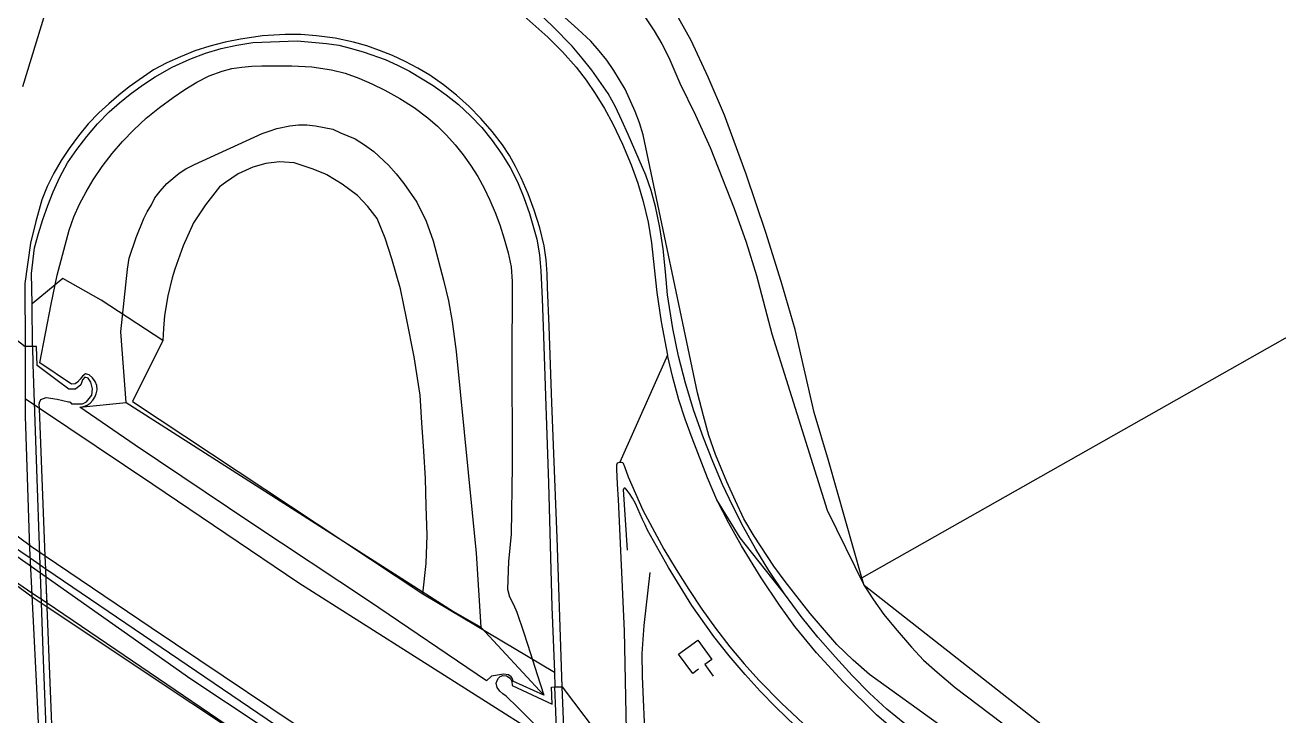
# Model space of a CAD drawing. Header units: millimetres. Extents: x 111502 to 977541, y 8702 to 1044108.
# Drawn here: x 975398.2 to 975544.2, y 476307.3 to 476387.9 of the extents above; entities that cross this region are included whole.
import ezdxf

# ---------------------------------------------------------------- set-up
doc = ezdxf.new("R2010")
doc.units = ezdxf.units.MM
doc.header["$LTSCALE"] = 0.25
doc.layers.add('X HVSS Site Background', color=8, linetype='Continuous')

# ---------------------------------------------------------------- blocks, each defined once
blk = doc.blocks.new('OS MAP')
at = {"layer": 'X HVSS Site Background'}
for points in [[(489277.48, 240864.85), (489273.58, 240878.5), (489271.93, 240884.1), (489269.68, 240893.76), (489268.08, 240899.36), (489266.28, 240905.06), (489263.98, 240911.86), (489261.48, 240918.76), (489259.58, 240923.16), (489257.58, 240927.46), (489255.58, 240931.06), (489253.28, 240934.56), (489246.88, 240943.96), (489233.88, 240964.36), (489235.32, 241000), (489236.73, 241015.6), (489237.53, 241031.5)], [(489268.46, 240862.96), (489266.65, 240865.69), (489265.12, 240868.18), (489263.68, 240870.74), (489262.42, 240873.19), (489261.25, 240875.69), (489260.1, 240878.4), (489259.03, 240881.15), (489257.9, 240884.3), (489256.91, 240887.51), (489256.11, 240890.68), (489255.45, 240893.88), (489254.84, 240897.82), (489254.59, 240900.49), (489254.34, 240903.17), (489253.95, 240905.66), (489253.43, 240908.12), (489252.94, 240909.96), (489252.32, 240911.76), (489250.25, 240916.51), (489249.52, 240918.11), (489248.76, 240919.71), (489247.93, 240921.26), (489246.01, 240923.99), (489244.9, 240925.4), (489243.74, 240926.77), (489241.47, 240929.09), (489238.94, 240931.47)], [(489311.94, 240829.35), (489278.34, 240853.55), (489276.44, 240855.25), (489274.54, 240857.05), (489271.43, 240860.66), (489268.53, 240864.4), (489267.23, 240866.2), (489264.93, 240869.7), (489263.73, 240871.7), (489262.73, 240873.8), (489261.73, 240876), (489260.43, 240879.2), (489259.63, 240881.4), (489259.03, 240883.7), (489258.33, 240886.4), (489251.98, 240916.46), (489251.58, 240917.86), (489251.08, 240919.16), (489249.88, 240921.76), (489248.58, 240923.96), (489247.78, 240925.16), (489246.88, 240926.26), (489245.88, 240927.36), (489244.38, 240928.76), (489233.38, 240938.66)], [(489251.28, 240931.56), (489253.28, 240928.56), (489254.18, 240927.06), (489254.98, 240925.46), (489256.28, 240922.46), (489258.08, 240918.76), (489259.78, 240914.96), (489262.58, 240907.86), (489263.98, 240903.96), (489265.18, 240900.06), (489266.98, 240893.26), (489273.43, 240872.7), (489277.74, 240863.95), (489278.84, 240862.25), (489280.04, 240860.55), (489281.34, 240858.95), (489283.24, 240856.75), (489284.64, 240855.25), (489286.24, 240853.85), (489288.34, 240852.05), (489312.64, 240833.65), (489311.94, 240829.35)], [(489069.49, 240940.5), (489092.5, 240925.08), (489114.61, 240910.28), (489143.44, 240890.98), (489166.22, 240876.35), (489199.3, 240853.06), (489223.87, 240836.73), (489269.62, 240806.38), (489302.27, 240784.61), (489326.42, 240769.22), (489369.36, 240741.84), (489396.31, 240725.09), (489428.2, 240706.47), (489455.32, 240690.48), (489500, 240664.75), (489529.59, 240648.27), (489564.93, 240628.79), (489595.97, 240612.71), (489616.37, 240602.3)], [(489228.74, 240939.65), (489229.74, 240938.34), (489232.22, 240935.76), (489234.45, 240933.65), (489236.71, 240931.56), (489240.9, 240927.82), (489242.61, 240926.14), (489244.19, 240924.34), (489245.34, 240922.83), (489246.41, 240921.26), (489247.48, 240919.51), (489248.48, 240917.72), (489249.6, 240915.37), (489250.6, 240912.97), (489251.37, 240910.84), (489252.01, 240908.68), (489252.57, 240906.29), (489252.97, 240903.88), (489253.26, 240900.97), (489253.57, 240898.07), (489254.08, 240894.68), (489254.83, 240890.79)], [(489179.75, 240922.07), (489184.95, 240939.15)], [(489242.56, 240852.14), (489242.47, 240854.5), (489241.97, 240869.5), (489241.37, 240885.21), (489241.2, 240889.69), (489241.03, 240894.17), (489240.86, 240898.65), (489240.8, 240900.27), (489240.69, 240901.89), (489240.46, 240903.5), (489239.96, 240905.62), (489239.3, 240907.69), (489238.59, 240909.58), (489237.79, 240911.43), (489237.13, 240912.75), (489236.41, 240914.03), (489235.62, 240915.27), (489234.41, 240916.86), (489233.09, 240918.35), (489231.71, 240919.75), (489230.26, 240921.08), (489228.74, 240922.3), (489227.13, 240923.4), (489225.73, 240924.24), (489224.28, 240925), (489222.79, 240925.68), (489221.3, 240926.29), (489219.79, 240926.82), (489218.24, 240927.25), (489216.11, 240927.7), (489213.95, 240928.01), (489212.13, 240928.14), (489210.31, 240928.16), (489207.64, 240928.01), (489205.11, 240927.6), (489203.31, 240927.24), (489201.52, 240926.8), (489199.78, 240926.23), (489198.09, 240925.54), (489196.5, 240924.83), (489194.95, 240924.02), (489192.13, 240922.05), (489190.91, 240921.08), (489189.74, 240920.07), (489188.59, 240919.02), (489187.34, 240917.74), (489186.21, 240916.34), (489185.15, 240914.88), (489184.21, 240913.46), (489183.35, 240911.98), (489182.59, 240910.45), (489181.97, 240908.87), (489181.25, 240906.36), (489180.65, 240903.82), (489179.99, 240899.12), (489180.01, 240891.77)], [(489277.48, 240864.85), (489387.52, 240927.17), (489392.56, 240928.94)], [(489180.81, 240896.75), (489180.76, 240900.29), (489181.11, 240903.27), (489181.56, 240904.94), (489182.08, 240906.59), (489182.66, 240908.22), (489183.29, 240909.83), (489184.05, 240911.54), (489184.96, 240913.19), (489186.02, 240914.73), (489187.21, 240916.26), (489188.45, 240917.75), (489189.81, 240919.13), (489190.99, 240920.19), (489192.23, 240921.2), (489193.67, 240922.24), (489195.16, 240923.22), (489197.14, 240924.33), (489199.2, 240925.29), (489201, 240925.96), (489202.84, 240926.5), (489204.67, 240926.91), (489206.53, 240927.2), (489211.68, 240927.4), (489215.12, 240927.1), (489216.53, 240926.9), (489218.03, 240926.52), (489219.51, 240926.09), (489221.94, 240925.23), (489223.37, 240924.58), (489224.76, 240923.86), (489227.54, 240922.19), (489229.04, 240921.13), (489230.47, 240919.97), (489231.88, 240918.68), (489233.2, 240917.29), (489234.41, 240915.79), (489235.52, 240914.21), (489236.5, 240912.63), (489237.34, 240910.98), (489238.09, 240909.15), (489238.75, 240907.29), (489239.61, 240904.31), (489239.91, 240902.47), (489240.06, 240900.62), (489240.24, 240897.36), (489240.36, 240894.1), (489240.66, 240884.86), (489240.96, 240875.87), (489241.36, 240861.47), (489241.65, 240853.83)], [(489181.73, 240889.9), (489182.37, 240893.31), (489183.05, 240896.71), (489183.75, 240900.11), (489185.12, 240905.36), (489185.68, 240906.89), (489186.35, 240908.38), (489187.12, 240909.82), (489187.95, 240911.22), (489188.99, 240912.77), (489190.13, 240914.26), (489191.36, 240915.68), (489192.65, 240917.03), (489194.11, 240918.38), (489195.65, 240919.64), (489197.25, 240920.82), (489198.6, 240921.73), (489199.99, 240922.58), (489201.44, 240923.32), (489202.96, 240923.89), (489204.09, 240924.18), (489205.25, 240924.35), (489206.42, 240924.44), (489207.59, 240924.48), (489208.77, 240924.5), (489211.09, 240924.49), (489213.4, 240924.37), (489215.69, 240924.04), (489217.3, 240923.63), (489218.87, 240923.07), (489220.4, 240922.4), (489221.9, 240921.67), (489223.64, 240920.7), (489225.31, 240919.62), (489226.9, 240918.43), (489228.03, 240917.46), (489229.1, 240916.41), (489230.1, 240915.3), (489231.03, 240914.14), (489231.9, 240912.92), (489232.73, 240911.61), (489233.48, 240910.25), (489234.15, 240908.85), (489234.75, 240907.41), (489235.28, 240905.95), (489235.81, 240904.34), (489236.27, 240902.71), (489236.61, 240901.06), (489236.75, 240899.38), (489236.75, 240897.41), (489236.73, 240895.44), (489236.7, 240893.47), (489236.69, 240891.5), (489236.74, 240877.91), (489236.63, 240869.93), (489236.31, 240866.72), (489236.18, 240863.52), (489236.44, 240862.6), (489236.89, 240861.73), (489237.29, 240860.84), (489238.09, 240858.42), (489238.88, 240856), (489239.66, 240853.57), (489240.42, 240851.14)], [(489191.78, 240885.25), (489191.15, 240893.48), (489191.93, 240900.8), (489192.13, 240902.1), (489192.93, 240904.5), (489193.83, 240906.7), (489194.23, 240907.5), (489194.73, 240908.3), (489195.13, 240909.1), (489195.73, 240909.9), (489196.53, 240910.8), (489197.93, 240912), (489198.73, 240912.5), (489199.73, 240913), (489207.63, 240916.6), (489208.43, 240916.9), (489209.33, 240917.2), (489210.83, 240917.5), (489211.83, 240917.6), (489212.83, 240917.6), (489213.83, 240917.5), (489215.83, 240917.1), (489216.73, 240916.7), (489218.43, 240916), (489219.53, 240915.3), (489220.63, 240914.5), (489222.33, 240912.9), (489223.23, 240911.9), (489224.13, 240910.8), (489225.63, 240908.6), (489226.73, 240906.4), (489227.53, 240904.1), (489228.73, 240899.5), (489229.33, 240897.1), (489229.73, 240894.7), (489230.23, 240891.2), (489232.53, 240867.7), (489233.09, 240859.08)], [(489226.33, 240862.98), (489226.73, 240866.5), (489226.83, 240869.8), (489226.73, 240873.2), (489226.63, 240876.4), (489226.43, 240879.6), (489226.23, 240882.9), (489226.03, 240886.1), (489225.33, 240890.6), (489224.43, 240895.1), (489223.73, 240898.5), (489222.73, 240902), (489221.93, 240904.4), (489221.03, 240906.7), (489219.93, 240908.1), (489218.73, 240909.4), (489216.93, 240910.7), (489215.13, 240911.8), (489214.93, 240911.9), (489213.43, 240912.5), (489211.33, 240913.2), (489209.63, 240913.3), (489208.03, 240913.1), (489206.53, 240912.7), (489204.83, 240911.9), (489203.33, 240910.9), (489202.63, 240910.4), (489201.03, 240908.3), (489199.63, 240906.2), (489198.43, 240903.5), (489197.43, 240900.8), (489197.13, 240899.8), (489196.63, 240897.7), (489196.23, 240895.4), (489196.13, 240893.9), (489196.03, 240892.5)], [(489196.03, 240892.5), (489188.86, 240897.18), (489184.41, 240899.7), (489180.81, 240896.75)], [(489172.63, 240897.53), (489180.01, 240891.77)], [(489180.88, 240891.77), (489180.81, 240896.75)], [(489180.88, 240891.77), (489180.01, 240891.77)], [(489180.01, 240891.77), (489180.02, 240885.69), (489180.01, 240885.69), (489180.02, 240883.67), (489180.53, 240868.23), (489181.28, 240852.78), (489181.88, 240840.53)], [(489180.88, 240891.77), (489180.91, 240889.73), (489182.11, 240855.23), (489182.54, 240844.36), (489182.58, 240843.39), (489182.72, 240839.81)], [(489181.68, 240884.57), (489181.66, 240885.09), (489181.69, 240885.09), (489181.7, 240885.25), (489181.85, 240885.6), (489182.15, 240885.73), (489182.46, 240885.85), (489183.72, 240885.65), (489185.04, 240885.35), (489185.14, 240885.35), (489185.24, 240885.3), (489185.39, 240885.1), (489185.89, 240885.1), (489186.7, 240885.1), (489187.16, 240885.35), (489187.76, 240886.11), (489187.86, 240886.86), (489187.66, 240887.62), (489187.36, 240888.08), (489186.96, 240888.23), (489186.7, 240887.92), (489186.5, 240887.32), (489185.89, 240886.81), (489185.09, 240886.81), (489183.72, 240887.82), (489181.4, 240889.59), (489181.35, 240891.77), (489180.88, 240891.77)], [(489196.03, 240892.5), (489192.51, 240885.37), (489226.33, 240862.98)], [(489186.38, 240884.7), (489186.81, 240884.79), (489187.23, 240884.95), (489187.59, 240885.2), (489187.89, 240885.52), (489188.13, 240885.87), (489188.3, 240886.27), (489188.39, 240886.74), (489188.35, 240887.23), (489188.16, 240887.72), (489187.84, 240888.13), (489187.47, 240888.47), (489187.03, 240888.59), (489186.68, 240888.34), (489186.41, 240887.98), (489186.12, 240887.63), (489185.82, 240887.43), (489185.42, 240887.38), (489181.73, 240889.9)], [(489254.83, 240890.79), (489249.27, 240878.32)], [(489268.46, 240862.96), (489263.31, 240869.49), (489260.59, 240873.92), (489259.48, 240876.49), (489257.71, 240881.09), (489256.89, 240883.33), (489256.15, 240885.59), (489255.43, 240888.17), (489254.83, 240890.79)], [(489181.68, 240884.57), (489180.02, 240885.69)], [(489182.41, 240865.85), (489182.35, 240867.36), (489181.68, 240884.57)], [(489241.55, 240845.31), (489240.3, 240846.2), (489211.9, 240864.2), (489194.9, 240875.7), (489181.68, 240884.57)], [(489186.38, 240884.7), (489191.78, 240885.25)], [(489240.42, 240851.14), (489236.82, 240852.78), (489236.84, 240852.8), (489236.72, 240853.14), (489236.61, 240853.3), (489236.32, 240853.53), (489235.73, 240853.62), (489234.31, 240853.36), (489233.75, 240852.81), (489220.11, 240862.06), (489206.43, 240871.16), (489192.84, 240880.3), (489186.38, 240884.7)], [(489191.78, 240885.25), (489229.91, 240860.89), (489233.09, 240859.08)], [(489250.26, 240841.96), (489250.07, 240847.05), (489249.82, 240858.67), (489249.12, 240873.97), (489249, 240875.74), (489248.92, 240877.51), (489248.92, 240878.01), (489249.02, 240878.22), (489249.27, 240878.32)], [(489249.27, 240878.32), (489249.48, 240878.32), (489249.63, 240878.27), (489249.83, 240877.81), (489250.23, 240876.6), (489251.95, 240872.71), (489254.42, 240868.16), (489255.83, 240865.79), (489257.3, 240863.46), (489258.82, 240861.18), (489260.42, 240858.96), (489262.1, 240856.79), (489263.75, 240854.81), (489265.48, 240852.9), (489268.11, 240850.22), (489271.89, 240846.69), (489276.34, 240842.9), (489283.21, 240837.54), (489293.86, 240829.55), (489302.85, 240822.63), (489313.61, 240814.44), (489322.7, 240807.57), (489331.89, 240800.6)], [(489269.73, 240847.55), (489267.46, 240849.77), (489265.63, 240851.64), (489263.87, 240853.56), (489262.02, 240855.76), (489260.24, 240858.01), (489257.66, 240861.6), (489254.93, 240866.04), (489252.51, 240870.39), (489252.21, 240871), (489251.93, 240871.62), (489251.66, 240872.25), (489251.38, 240872.88), (489251.09, 240873.5), (489250.77, 240874.1), (489250.41, 240874.66), (489249.99, 240875.19), (489249.88, 240875.28), (489249.79, 240875.29), (489249.68, 240875.14), (489250.14, 240868.06)], [(489182.41, 240865.85), (489180.58, 240867.11), (489170.78, 240873.78)], [(489182.57, 240861.89), (489180.78, 240863.06), (489170.9, 240869.88)], [(489242.22, 240825.2), (489182.41, 240865.85)], [(489182.57, 240861.89), (489182.51, 240863.45), (489182.41, 240865.85)], [(489252.78, 240865.44), (489252.07, 240859.28), (489251.82, 240856), (489251.87, 240853.33), (489251.98, 240850.67), (489252.1, 240848), (489252.22, 240845.34), (489252.36, 240842.04)], [(489498.63, 240700.12), (489497.9, 240700.5), (489441.24, 240741.57), (489413.65, 240761.27), (489403.84, 240768.03), (489372.08, 240790.4), (489343.44, 240810.9), (489333.47, 240818.46), (489304.11, 240843.25), (489277.74, 240863.95), (489277.48, 240864.85)], [(489226.33, 240862.98), (489241.65, 240853.83)], [(489336.65, 240805.5), (489332.51, 240808.88), (489323.87, 240815.66), (489314.43, 240822.98), (489299.73, 240834.46), (489288.97, 240842.74), (489285.71, 240845.26), (489282.46, 240847.8), (489280.37, 240849.54), (489278.37, 240851.39), (489276.34, 240853.45), (489274.38, 240855.58), (489272.34, 240857.92), (489270.39, 240860.33), (489268.46, 240862.96)], [(489242.33, 240821.6), (489241.25, 240822.3), (489216.4, 240838.9), (489182.57, 240861.89)], [(489183.28, 240843.86), (489182.59, 240861.41), (489182.57, 240861.89)], [(489240.42, 240851.14), (489233.09, 240859.08)], [(489258.43, 240854.17), (489257.76, 240853.68), (489256.12, 240855.94), (489258.36, 240857.57), (489260, 240855.31), (489259.18, 240854.72), (489260.14, 240853.39)], [(489241.55, 240845.31), (489241.55, 240845.4), (489240.45, 240846.58), (489240.08, 240846.99), (489238.75, 240848.35), (489237.41, 240849.71), (489236.04, 240851.03), (489235.65, 240851.32), (489235.28, 240851.64), (489234.98, 240852.04), (489234.88, 240852.55), (489234.97, 240852.86), (489235.13, 240853.15), (489235.33, 240853.35), (489235.63, 240853.45), (489236.09, 240853.4), (489236.49, 240853.15), (489236.69, 240852.75), (489236.75, 240852.29), (489241.39, 240850.12), (489241.33, 240852.09), (489241.71, 240852.11)], [(489241.65, 240853.83), (489241.71, 240852.11)], [(489241.71, 240852.11), (489242.56, 240852.14)], [(489243.69, 240797.55), (489241.81, 240849.25), (489241.71, 240852.11)], [(489244.56, 240797.58), (489244.37, 240802.46), (489243.77, 240818.68), (489243.17, 240836.97), (489242.56, 240852.14)], [(489242.56, 240852.14), (489250.26, 240841.96)]]:
    blk.add_lwpolyline(points, dxfattribs=at)
at = {"layer": 'X HVSS Site Background', "flags": 128}
for points in [[(489277.48, 240864.85), (489273.58, 240878.5), (489273.58, 240878.5), (489271.93, 240884.1), (489271.93, 240884.1), (489269.68, 240893.76), (489269.68, 240893.76), (489268.08, 240899.36), (489268.08, 240899.36), (489266.28, 240905.06), (489266.28, 240905.06), (489263.98, 240911.86), (489263.98, 240911.86), (489261.48, 240918.76), (489261.48, 240918.76), (489259.58, 240923.16), (489259.58, 240923.16), (489257.58, 240927.46), (489257.58, 240927.46), (489255.58, 240931.06)], [(489282.46, 240847.8), (489280.37, 240849.54), (489280.37, 240849.54), (489278.37, 240851.39), (489278.37, 240851.39), (489276.34, 240853.45), (489276.34, 240853.45), (489274.38, 240855.58), (489274.38, 240855.58), (489272.34, 240857.92), (489272.34, 240857.92), (489270.39, 240860.33), (489270.39, 240860.33), (489268.46, 240862.96), (489268.46, 240862.96), (489266.65, 240865.69), (489266.65, 240865.69), (489265.12, 240868.18), (489265.12, 240868.18), (489263.68, 240870.74), (489263.68, 240870.74), (489262.42, 240873.19), (489262.42, 240873.19), (489261.25, 240875.69), (489261.25, 240875.69), (489260.1, 240878.4), (489260.1, 240878.4), (489259.03, 240881.15), (489259.03, 240881.15), (489257.9, 240884.3), (489257.9, 240884.3), (489256.91, 240887.51), (489256.91, 240887.51), (489256.11, 240890.68), (489256.11, 240890.68), (489255.45, 240893.88), (489255.45, 240893.88), (489254.84, 240897.82), (489254.84, 240897.82), (489254.59, 240900.49), (489254.59, 240900.49), (489254.34, 240903.17), (489254.34, 240903.17), (489253.95, 240905.66), (489253.95, 240905.66), (489253.43, 240908.12), (489253.43, 240908.12), (489252.94, 240909.96), (489252.94, 240909.96), (489252.32, 240911.76), (489252.32, 240911.76), (489250.25, 240916.51), (489250.25, 240916.51), (489249.52, 240918.11), (489249.52, 240918.11), (489248.76, 240919.71), (489248.76, 240919.71), (489247.93, 240921.26), (489247.93, 240921.26), (489246.01, 240923.99), (489246.01, 240923.99), (489244.9, 240925.4), (489244.9, 240925.4), (489243.74, 240926.77), (489243.74, 240926.77), (489241.47, 240929.09), (489241.47, 240929.09), (489238.94, 240931.47)], [(489311.94, 240829.35), (489278.34, 240853.55), (489278.34, 240853.55), (489276.44, 240855.25), (489276.44, 240855.25), (489274.54, 240857.05), (489274.54, 240857.05), (489271.43, 240860.66), (489271.43, 240860.66), (489268.53, 240864.4), (489268.53, 240864.4), (489267.23, 240866.2), (489267.23, 240866.2), (489264.93, 240869.7), (489264.93, 240869.7), (489263.73, 240871.7), (489263.73, 240871.7), (489262.73, 240873.8), (489262.73, 240873.8), (489261.73, 240876), (489261.73, 240876), (489260.43, 240879.2), (489260.43, 240879.2), (489259.63, 240881.4), (489259.63, 240881.4), (489259.03, 240883.7), (489259.03, 240883.7), (489258.33, 240886.4), (489258.33, 240886.4), (489251.98, 240916.46), (489251.98, 240916.46), (489251.58, 240917.86), (489251.58, 240917.86), (489251.08, 240919.16), (489251.08, 240919.16), (489249.88, 240921.76), (489249.88, 240921.76), (489248.58, 240923.96), (489248.58, 240923.96), (489247.78, 240925.16), (489247.78, 240925.16), (489246.88, 240926.26), (489246.88, 240926.26), (489245.88, 240927.36), (489245.88, 240927.36), (489244.38, 240928.76), (489244.38, 240928.76), (489233.38, 240938.66)], [(489251.28, 240931.56), (489253.28, 240928.56), (489253.28, 240928.56), (489254.18, 240927.06), (489254.18, 240927.06), (489254.98, 240925.46), (489254.98, 240925.46), (489256.28, 240922.46), (489256.28, 240922.46), (489258.08, 240918.76), (489258.08, 240918.76), (489259.78, 240914.96), (489259.78, 240914.96), (489262.58, 240907.86), (489262.58, 240907.86), (489263.98, 240903.96), (489263.98, 240903.96), (489265.18, 240900.06), (489265.18, 240900.06), (489266.98, 240893.26), (489266.98, 240893.26), (489273.43, 240872.7), (489273.43, 240872.7), (489277.74, 240863.95), (489277.74, 240863.95), (489278.84, 240862.25), (489278.84, 240862.25), (489280.04, 240860.55), (489280.04, 240860.55), (489281.34, 240858.95), (489281.34, 240858.95), (489283.24, 240856.75), (489283.24, 240856.75), (489284.64, 240855.25), (489284.64, 240855.25), (489286.24, 240853.85), (489286.24, 240853.85), (489288.34, 240852.05), (489288.34, 240852.05), (489312.64, 240833.65)], [(489236.71, 240931.56), (489240.9, 240927.82), (489240.9, 240927.82), (489242.61, 240926.14), (489242.61, 240926.14), (489244.19, 240924.34), (489244.19, 240924.34), (489245.34, 240922.83), (489245.34, 240922.83), (489246.41, 240921.26), (489246.41, 240921.26), (489247.48, 240919.51), (489247.48, 240919.51), (489248.48, 240917.72), (489248.48, 240917.72), (489249.6, 240915.37), (489249.6, 240915.37), (489250.6, 240912.97), (489250.6, 240912.97), (489251.37, 240910.84), (489251.37, 240910.84), (489252.01, 240908.68), (489252.01, 240908.68), (489252.57, 240906.29), (489252.57, 240906.29), (489252.97, 240903.88), (489252.97, 240903.88), (489253.26, 240900.97), (489253.26, 240900.97), (489253.57, 240898.07), (489253.57, 240898.07), (489254.08, 240894.68), (489254.08, 240894.68), (489254.83, 240890.79)], [(489179.75, 240922.07), (489184.95, 240939.15)], [(489242.56, 240852.14), (489242.47, 240854.5), (489242.47, 240854.5), (489241.97, 240869.5), (489241.97, 240869.5), (489241.37, 240885.21), (489241.37, 240885.21), (489241.2, 240889.69), (489241.2, 240889.69), (489241.03, 240894.17), (489241.03, 240894.17), (489240.86, 240898.65), (489240.86, 240898.65), (489240.8, 240900.27), (489240.8, 240900.27), (489240.69, 240901.89), (489240.69, 240901.89), (489240.46, 240903.5), (489240.46, 240903.5), (489239.96, 240905.62), (489239.96, 240905.62), (489239.3, 240907.69), (489239.3, 240907.69), (489238.59, 240909.58), (489238.59, 240909.58), (489237.79, 240911.43), (489237.79, 240911.43), (489237.13, 240912.75), (489237.13, 240912.75), (489236.41, 240914.03), (489236.41, 240914.03), (489235.62, 240915.27), (489235.62, 240915.27), (489234.41, 240916.86), (489234.41, 240916.86), (489233.09, 240918.35), (489233.09, 240918.35), (489231.71, 240919.75), (489231.71, 240919.75), (489230.26, 240921.08), (489230.26, 240921.08), (489228.74, 240922.3), (489228.74, 240922.3), (489227.13, 240923.4), (489227.13, 240923.4), (489225.73, 240924.24), (489225.73, 240924.24), (489224.28, 240925), (489224.28, 240925), (489222.79, 240925.68), (489222.79, 240925.68), (489221.3, 240926.29), (489221.3, 240926.29), (489219.79, 240926.82), (489219.79, 240926.82), (489218.24, 240927.25), (489218.24, 240927.25), (489216.11, 240927.7), (489216.11, 240927.7), (489213.95, 240928.01), (489213.95, 240928.01), (489212.13, 240928.14), (489212.13, 240928.14), (489210.31, 240928.16), (489210.31, 240928.16), (489207.64, 240928.01), (489207.64, 240928.01), (489205.11, 240927.6), (489205.11, 240927.6), (489203.31, 240927.24), (489203.31, 240927.24), (489201.52, 240926.8), (489201.52, 240926.8), (489199.78, 240926.23), (489199.78, 240926.23), (489198.09, 240925.54), (489198.09, 240925.54), (489196.5, 240924.83), (489196.5, 240924.83), (489194.95, 240924.02), (489194.95, 240924.02), (489192.13, 240922.05), (489192.13, 240922.05), (489190.91, 240921.08), (489190.91, 240921.08), (489189.74, 240920.07), (489189.74, 240920.07), (489188.59, 240919.02), (489188.59, 240919.02), (489187.34, 240917.74), (489187.34, 240917.74), (489186.21, 240916.34), (489186.21, 240916.34), (489185.15, 240914.88), (489185.15, 240914.88), (489184.21, 240913.46), (489184.21, 240913.46), (489183.35, 240911.98), (489183.35, 240911.98), (489182.59, 240910.45), (489182.59, 240910.45), (489181.97, 240908.87), (489181.97, 240908.87), (489181.25, 240906.36), (489181.25, 240906.36), (489180.65, 240903.82), (489180.65, 240903.82), (489179.99, 240899.12)], [(489179.99, 240899.12), (489180.01, 240891.77)], [(489277.48, 240864.85), (489387.52, 240927.17), (489387.52, 240927.17), (489392.56, 240928.94)], [(489180.81, 240896.75), (489180.76, 240900.29), (489180.76, 240900.29), (489181.11, 240903.27), (489181.11, 240903.27), (489181.56, 240904.94), (489181.56, 240904.94), (489182.08, 240906.59), (489182.08, 240906.59), (489182.66, 240908.22), (489182.66, 240908.22), (489183.29, 240909.83), (489183.29, 240909.83), (489184.05, 240911.54), (489184.05, 240911.54), (489184.96, 240913.19), (489184.96, 240913.19), (489186.02, 240914.73), (489186.02, 240914.73), (489187.21, 240916.26), (489187.21, 240916.26), (489188.45, 240917.75), (489188.45, 240917.75), (489189.81, 240919.13), (489189.81, 240919.13), (489190.99, 240920.19), (489190.99, 240920.19), (489192.23, 240921.2), (489192.23, 240921.2), (489193.67, 240922.24), (489193.67, 240922.24), (489195.16, 240923.22), (489195.16, 240923.22), (489197.14, 240924.33), (489197.14, 240924.33), (489199.2, 240925.29), (489199.2, 240925.29), (489201, 240925.96), (489201, 240925.96), (489202.84, 240926.5), (489202.84, 240926.5), (489204.67, 240926.91), (489204.67, 240926.91), (489206.53, 240927.2), (489206.53, 240927.2), (489211.68, 240927.4), (489211.68, 240927.4), (489215.12, 240927.1), (489215.12, 240927.1), (489216.53, 240926.9), (489216.53, 240926.9), (489218.03, 240926.52), (489218.03, 240926.52), (489219.51, 240926.09), (489219.51, 240926.09), (489221.94, 240925.23), (489221.94, 240925.23), (489223.37, 240924.58), (489223.37, 240924.58), (489224.76, 240923.86), (489224.76, 240923.86), (489227.54, 240922.19), (489227.54, 240922.19), (489229.04, 240921.13), (489229.04, 240921.13), (489230.47, 240919.97), (489230.47, 240919.97), (489231.88, 240918.68), (489231.88, 240918.68), (489233.2, 240917.29), (489233.2, 240917.29), (489234.41, 240915.79), (489234.41, 240915.79), (489235.52, 240914.21), (489235.52, 240914.21), (489236.5, 240912.63), (489236.5, 240912.63), (489237.34, 240910.98), (489237.34, 240910.98), (489238.09, 240909.15), (489238.09, 240909.15), (489238.75, 240907.29), (489238.75, 240907.29), (489239.61, 240904.31), (489239.61, 240904.31), (489239.91, 240902.47), (489239.91, 240902.47), (489240.06, 240900.62), (489240.06, 240900.62), (489240.24, 240897.36), (489240.24, 240897.36), (489240.36, 240894.1), (489240.36, 240894.1), (489240.66, 240884.86), (489240.66, 240884.86), (489240.96, 240875.87), (489240.96, 240875.87), (489241.36, 240861.47), (489241.36, 240861.47), (489241.65, 240853.83)], [(489181.73, 240889.9), (489182.37, 240893.31), (489182.37, 240893.31), (489183.05, 240896.71), (489183.05, 240896.71), (489183.75, 240900.11), (489183.75, 240900.11), (489185.12, 240905.36), (489185.12, 240905.36), (489185.68, 240906.89), (489185.68, 240906.89), (489186.35, 240908.38), (489186.35, 240908.38), (489187.12, 240909.82), (489187.12, 240909.82), (489187.95, 240911.22), (489187.95, 240911.22), (489188.99, 240912.77), (489188.99, 240912.77), (489190.13, 240914.26), (489190.13, 240914.26), (489191.36, 240915.68), (489191.36, 240915.68), (489192.65, 240917.03), (489192.65, 240917.03), (489194.11, 240918.38), (489194.11, 240918.38), (489195.65, 240919.64), (489195.65, 240919.64), (489197.25, 240920.82), (489197.25, 240920.82), (489198.6, 240921.73), (489198.6, 240921.73), (489199.99, 240922.58), (489199.99, 240922.58), (489201.44, 240923.32), (489201.44, 240923.32), (489202.96, 240923.89), (489202.96, 240923.89), (489204.09, 240924.18), (489204.09, 240924.18), (489205.25, 240924.35), (489205.25, 240924.35), (489206.42, 240924.44), (489206.42, 240924.44), (489207.59, 240924.48), (489207.59, 240924.48), (489208.77, 240924.5), (489208.77, 240924.5), (489211.09, 240924.49), (489211.09, 240924.49), (489213.4, 240924.37), (489213.4, 240924.37), (489215.69, 240924.04), (489215.69, 240924.04), (489217.3, 240923.63), (489217.3, 240923.63), (489218.87, 240923.07), (489218.87, 240923.07), (489220.4, 240922.4), (489220.4, 240922.4), (489221.9, 240921.67), (489221.9, 240921.67), (489223.64, 240920.7), (489223.64, 240920.7), (489225.31, 240919.62), (489225.31, 240919.62), (489226.9, 240918.43), (489226.9, 240918.43), (489228.03, 240917.46), (489228.03, 240917.46), (489229.1, 240916.41), (489229.1, 240916.41), (489230.1, 240915.3), (489230.1, 240915.3), (489231.03, 240914.14), (489231.03, 240914.14), (489231.9, 240912.92), (489231.9, 240912.92), (489232.73, 240911.61), (489232.73, 240911.61), (489233.48, 240910.25), (489233.48, 240910.25), (489234.15, 240908.85), (489234.15, 240908.85), (489234.75, 240907.41), (489234.75, 240907.41), (489235.28, 240905.95), (489235.28, 240905.95), (489235.81, 240904.34), (489235.81, 240904.34), (489236.27, 240902.71), (489236.27, 240902.71), (489236.61, 240901.06), (489236.61, 240901.06), (489236.75, 240899.38), (489236.75, 240899.38), (489236.75, 240897.41), (489236.75, 240897.41), (489236.73, 240895.44), (489236.73, 240895.44), (489236.7, 240893.47), (489236.7, 240893.47), (489236.69, 240891.5), (489236.69, 240891.5), (489236.74, 240877.91), (489236.74, 240877.91), (489236.63, 240869.93), (489236.63, 240869.93), (489236.31, 240866.72), (489236.31, 240866.72), (489236.18, 240863.52), (489236.18, 240863.52), (489236.44, 240862.6), (489236.44, 240862.6), (489236.89, 240861.73), (489236.89, 240861.73), (489237.29, 240860.84), (489237.29, 240860.84), (489238.09, 240858.42), (489238.09, 240858.42), (489238.88, 240856), (489238.88, 240856), (489239.66, 240853.57), (489239.66, 240853.57), (489240.42, 240851.14)], [(489191.78, 240885.25), (489191.15, 240893.48), (489191.15, 240893.48), (489191.93, 240900.8), (489191.93, 240900.8), (489192.13, 240902.1), (489192.13, 240902.1), (489192.93, 240904.5), (489192.93, 240904.5), (489193.83, 240906.7), (489193.83, 240906.7), (489194.23, 240907.5), (489194.23, 240907.5), (489194.73, 240908.3), (489194.73, 240908.3), (489195.13, 240909.1), (489195.13, 240909.1), (489195.73, 240909.9), (489195.73, 240909.9), (489196.53, 240910.8), (489196.53, 240910.8), (489197.93, 240912), (489197.93, 240912), (489198.73, 240912.5), (489198.73, 240912.5), (489199.73, 240913), (489199.73, 240913), (489207.63, 240916.6), (489207.63, 240916.6), (489208.43, 240916.9), (489208.43, 240916.9), (489209.33, 240917.2), (489209.33, 240917.2), (489210.83, 240917.5), (489210.83, 240917.5), (489211.83, 240917.6), (489211.83, 240917.6), (489212.83, 240917.6), (489212.83, 240917.6), (489213.83, 240917.5), (489213.83, 240917.5), (489215.83, 240917.1), (489215.83, 240917.1), (489216.73, 240916.7), (489216.73, 240916.7), (489218.43, 240916), (489218.43, 240916), (489219.53, 240915.3), (489219.53, 240915.3), (489220.63, 240914.5), (489220.63, 240914.5), (489222.33, 240912.9), (489222.33, 240912.9), (489223.23, 240911.9), (489223.23, 240911.9), (489224.13, 240910.8), (489224.13, 240910.8), (489225.63, 240908.6), (489225.63, 240908.6), (489226.73, 240906.4), (489226.73, 240906.4), (489227.53, 240904.1), (489227.53, 240904.1), (489228.73, 240899.5), (489228.73, 240899.5), (489229.33, 240897.1), (489229.33, 240897.1), (489229.73, 240894.7), (489229.73, 240894.7), (489230.23, 240891.2), (489230.23, 240891.2), (489232.53, 240867.7), (489232.53, 240867.7), (489233.09, 240859.08)], [(489226.33, 240862.98), (489226.73, 240866.5), (489226.73, 240866.5), (489226.83, 240869.8), (489226.83, 240869.8), (489226.73, 240873.2), (489226.73, 240873.2), (489226.63, 240876.4), (489226.63, 240876.4), (489226.43, 240879.6), (489226.43, 240879.6), (489226.23, 240882.9), (489226.23, 240882.9), (489226.03, 240886.1), (489226.03, 240886.1), (489225.33, 240890.6), (489225.33, 240890.6), (489224.43, 240895.1), (489224.43, 240895.1), (489223.73, 240898.5), (489223.73, 240898.5), (489222.73, 240902), (489222.73, 240902), (489221.93, 240904.4), (489221.93, 240904.4), (489221.03, 240906.7), (489221.03, 240906.7), (489219.93, 240908.1), (489219.93, 240908.1), (489218.73, 240909.4), (489218.73, 240909.4), (489216.93, 240910.7), (489216.93, 240910.7), (489215.13, 240911.8), (489215.13, 240911.8), (489214.93, 240911.9), (489214.93, 240911.9), (489213.43, 240912.5), (489213.43, 240912.5), (489211.33, 240913.2), (489211.33, 240913.2), (489209.63, 240913.3), (489209.63, 240913.3), (489208.03, 240913.1), (489208.03, 240913.1), (489206.53, 240912.7), (489206.53, 240912.7), (489204.83, 240911.9), (489204.83, 240911.9), (489203.33, 240910.9), (489203.33, 240910.9), (489202.63, 240910.4), (489202.63, 240910.4), (489201.03, 240908.3), (489201.03, 240908.3), (489199.63, 240906.2), (489199.63, 240906.2), (489198.43, 240903.5), (489198.43, 240903.5), (489197.43, 240900.8), (489197.43, 240900.8), (489197.13, 240899.8), (489197.13, 240899.8), (489196.63, 240897.7), (489196.63, 240897.7), (489196.23, 240895.4), (489196.23, 240895.4), (489196.13, 240893.9), (489196.13, 240893.9), (489196.03, 240892.5)], [(489196.03, 240892.5), (489188.86, 240897.18), (489188.86, 240897.18), (489184.41, 240899.7), (489184.41, 240899.7), (489180.81, 240896.75)], [(489172.63, 240897.53), (489180.01, 240891.77)], [(489180.88, 240891.77), (489180.81, 240896.75)], [(489180.88, 240891.77), (489180.01, 240891.77)], [(489180.01, 240891.77), (489180.02, 240885.69), (489180.02, 240885.69), (489180.01, 240885.69), (489180.01, 240885.69), (489180.02, 240883.67), (489180.02, 240883.67), (489180.53, 240868.23), (489180.53, 240868.23), (489181.28, 240852.78), (489181.28, 240852.78), (489181.88, 240840.53)], [(489181.68, 240884.57), (489181.66, 240885.09), (489181.66, 240885.09), (489181.69, 240885.09), (489181.69, 240885.09), (489181.7, 240885.25), (489181.7, 240885.25), (489181.85, 240885.6), (489181.85, 240885.6), (489182.15, 240885.73), (489182.15, 240885.73), (489182.46, 240885.85), (489182.46, 240885.85), (489183.72, 240885.65), (489183.72, 240885.65), (489185.04, 240885.35), (489185.04, 240885.35), (489185.14, 240885.35), (489185.14, 240885.35), (489185.24, 240885.3), (489185.24, 240885.3), (489185.39, 240885.1), (489185.39, 240885.1), (489185.89, 240885.1), (489185.89, 240885.1), (489186.7, 240885.1), (489186.7, 240885.1), (489187.16, 240885.35), (489187.16, 240885.35), (489187.76, 240886.11), (489187.76, 240886.11), (489187.86, 240886.86), (489187.86, 240886.86), (489187.66, 240887.62), (489187.66, 240887.62), (489187.36, 240888.08), (489187.36, 240888.08), (489186.96, 240888.23), (489186.96, 240888.23), (489186.7, 240887.92), (489186.7, 240887.92), (489186.5, 240887.32), (489186.5, 240887.32), (489185.89, 240886.81), (489185.89, 240886.81), (489185.09, 240886.81), (489185.09, 240886.81), (489183.72, 240887.82), (489183.72, 240887.82), (489181.4, 240889.59), (489181.4, 240889.59), (489181.35, 240891.77), (489181.35, 240891.77), (489180.88, 240891.77)], [(489180.88, 240891.77), (489180.91, 240889.73), (489180.91, 240889.73), (489182.11, 240855.23), (489182.11, 240855.23), (489182.54, 240844.36), (489182.54, 240844.36), (489182.58, 240843.39), (489182.58, 240843.39), (489182.72, 240839.81)], [(489196.03, 240892.5), (489192.51, 240885.37), (489192.51, 240885.37), (489226.33, 240862.98)], [(489186.38, 240884.7), (489186.81, 240884.79), (489186.81, 240884.79), (489187.23, 240884.95), (489187.23, 240884.95), (489187.59, 240885.2), (489187.59, 240885.2), (489187.89, 240885.52), (489187.89, 240885.52), (489188.13, 240885.87), (489188.13, 240885.87), (489188.3, 240886.27), (489188.3, 240886.27), (489188.39, 240886.74), (489188.39, 240886.74), (489188.35, 240887.23), (489188.35, 240887.23), (489188.16, 240887.72), (489188.16, 240887.72), (489187.84, 240888.13), (489187.84, 240888.13), (489187.47, 240888.47), (489187.47, 240888.47), (489187.03, 240888.59), (489187.03, 240888.59), (489186.68, 240888.34), (489186.68, 240888.34), (489186.41, 240887.98), (489186.41, 240887.98), (489186.12, 240887.63), (489186.12, 240887.63), (489185.82, 240887.43), (489185.82, 240887.43), (489185.42, 240887.38), (489185.42, 240887.38), (489181.73, 240889.9)], [(489254.83, 240890.79), (489249.27, 240878.32)], [(489281.11, 240847.18), (489279.17, 240848.86), (489279.17, 240848.86), (489275.28, 240852.7), (489275.28, 240852.7), (489272.2, 240856.08), (489272.2, 240856.08), (489269.67, 240859.16), (489269.67, 240859.16), (489267.86, 240861.64), (489267.86, 240861.64), (489265.74, 240864.82), (489265.74, 240864.82), (489263.46, 240868.56), (489263.46, 240868.56), (489261.97, 240871.21), (489261.97, 240871.21), (489260.59, 240873.92), (489260.59, 240873.92), (489259.48, 240876.49), (489259.48, 240876.49), (489257.71, 240881.09), (489257.71, 240881.09), (489256.89, 240883.33), (489256.89, 240883.33), (489256.15, 240885.59), (489256.15, 240885.59), (489255.43, 240888.17), (489255.43, 240888.17), (489254.83, 240890.79)], [(489181.68, 240884.57), (489180.02, 240885.69)], [(489182.35, 240867.36), (489181.68, 240884.57)], [(489241.55, 240845.31), (489240.3, 240846.2), (489240.3, 240846.2), (489211.9, 240864.2), (489211.9, 240864.2), (489194.9, 240875.7), (489194.9, 240875.7), (489181.68, 240884.57)], [(489186.38, 240884.7), (489191.78, 240885.25)], [(489240.42, 240851.14), (489236.82, 240852.78), (489236.82, 240852.78), (489236.84, 240852.8), (489236.84, 240852.8), (489236.72, 240853.14), (489236.72, 240853.14), (489236.61, 240853.3), (489236.61, 240853.3), (489236.32, 240853.53), (489236.32, 240853.53), (489235.73, 240853.62), (489235.73, 240853.62), (489234.31, 240853.36), (489234.31, 240853.36), (489233.75, 240852.81), (489233.75, 240852.81), (489220.11, 240862.06), (489220.11, 240862.06), (489206.43, 240871.16), (489206.43, 240871.16), (489192.84, 240880.3), (489192.84, 240880.3), (489186.38, 240884.7)], [(489191.78, 240885.25), (489229.91, 240860.89), (489229.91, 240860.89), (489233.09, 240859.08)], [(489250.26, 240841.96), (489250.07, 240847.05), (489250.07, 240847.05), (489249.82, 240858.67), (489249.82, 240858.67), (489249.12, 240873.97), (489249.12, 240873.97), (489249, 240875.74), (489249, 240875.74), (489248.92, 240877.51), (489248.92, 240877.51), (489248.92, 240878.01), (489248.92, 240878.01), (489249.02, 240878.22), (489249.02, 240878.22), (489249.27, 240878.32)], [(489249.27, 240878.32), (489249.48, 240878.32), (489249.48, 240878.32), (489249.63, 240878.27), (489249.63, 240878.27), (489249.83, 240877.81), (489249.83, 240877.81), (489250.23, 240876.6), (489250.23, 240876.6), (489251.95, 240872.71), (489251.95, 240872.71), (489254.42, 240868.16), (489254.42, 240868.16), (489255.83, 240865.79), (489255.83, 240865.79), (489257.3, 240863.46), (489257.3, 240863.46), (489258.82, 240861.18), (489258.82, 240861.18), (489260.42, 240858.96), (489260.42, 240858.96), (489262.1, 240856.79), (489262.1, 240856.79), (489263.75, 240854.81), (489263.75, 240854.81), (489265.48, 240852.9), (489265.48, 240852.9), (489268.11, 240850.22), (489268.11, 240850.22), (489271.89, 240846.69)], [(489182.35, 240867.36), (489180.75, 240868.45), (489180.75, 240868.45), (489170.72, 240875.88)], [(489269.73, 240847.55), (489267.46, 240849.77), (489267.46, 240849.77), (489265.63, 240851.64), (489265.63, 240851.64), (489263.87, 240853.56), (489263.87, 240853.56), (489262.02, 240855.76), (489262.02, 240855.76), (489260.24, 240858.01), (489260.24, 240858.01), (489257.66, 240861.6), (489257.66, 240861.6), (489254.93, 240866.04), (489254.93, 240866.04), (489252.51, 240870.39), (489252.51, 240870.39), (489252.21, 240871), (489252.21, 240871), (489251.93, 240871.62), (489251.93, 240871.62), (489251.66, 240872.25), (489251.66, 240872.25), (489251.38, 240872.88), (489251.38, 240872.88), (489251.09, 240873.5), (489251.09, 240873.5), (489250.77, 240874.1), (489250.77, 240874.1), (489250.41, 240874.66), (489250.41, 240874.66), (489249.99, 240875.19), (489249.99, 240875.19), (489249.88, 240875.28), (489249.88, 240875.28), (489249.79, 240875.29), (489249.79, 240875.29), (489249.68, 240875.14), (489249.68, 240875.14), (489250.14, 240868.06)], [(489182.59, 240861.41), (489180.95, 240862.5), (489180.95, 240862.5), (489170.9, 240869.88)], [(489242.15, 240827.27), (489241, 240828), (489241, 240828), (489217, 240844), (489217, 240844), (489194.7, 240859), (489194.7, 240859), (489182.35, 240867.36)], [(489182.59, 240861.41), (489182.51, 240863.45), (489182.51, 240863.45), (489182.41, 240865.85), (489182.41, 240865.85), (489182.35, 240867.36)], [(489252.78, 240865.44), (489252.07, 240859.28), (489252.07, 240859.28), (489251.82, 240856), (489251.82, 240856), (489251.87, 240853.33), (489251.87, 240853.33), (489251.98, 240850.67), (489251.98, 240850.67), (489252.1, 240848), (489252.1, 240848), (489252.22, 240845.34), (489252.22, 240845.34), (489252.36, 240842.04)], [(489498.63, 240700.12), (489497.9, 240700.5), (489497.9, 240700.5), (489441.24, 240741.57), (489441.24, 240741.57), (489413.65, 240761.27), (489413.65, 240761.27), (489403.84, 240768.03), (489403.84, 240768.03), (489372.08, 240790.4), (489372.08, 240790.4), (489343.44, 240810.9), (489343.44, 240810.9), (489333.47, 240818.46), (489333.47, 240818.46), (489304.11, 240843.25), (489304.11, 240843.25), (489277.74, 240863.95), (489277.74, 240863.95), (489277.48, 240864.85)], [(489226.33, 240862.98), (489241.65, 240853.83)], [(489242.33, 240821.6), (489241.25, 240822.3), (489241.25, 240822.3), (489216.4, 240838.9), (489216.4, 240838.9), (489182.59, 240861.41)], [(489183.28, 240843.86), (489182.59, 240861.41)], [(489240.42, 240851.14), (489233.09, 240859.08)], [(489258.43, 240854.17), (489257.76, 240853.68), (489257.76, 240853.68), (489256.12, 240855.94), (489256.12, 240855.94), (489258.36, 240857.57), (489258.36, 240857.57), (489260, 240855.31), (489260, 240855.31), (489259.18, 240854.72), (489259.18, 240854.72), (489260.14, 240853.39)], [(489238.75, 240848.35), (489237.41, 240849.71), (489237.41, 240849.71), (489236.04, 240851.03), (489236.04, 240851.03), (489235.65, 240851.32), (489235.65, 240851.32), (489235.28, 240851.64), (489235.28, 240851.64), (489234.98, 240852.04), (489234.98, 240852.04), (489234.88, 240852.55), (489234.88, 240852.55), (489234.97, 240852.86), (489234.97, 240852.86), (489235.13, 240853.15), (489235.13, 240853.15), (489235.33, 240853.35), (489235.33, 240853.35), (489235.63, 240853.45), (489235.63, 240853.45), (489236.09, 240853.4), (489236.09, 240853.4), (489236.49, 240853.15), (489236.49, 240853.15), (489236.69, 240852.75), (489236.69, 240852.75), (489236.75, 240852.29), (489236.75, 240852.29), (489241.39, 240850.12), (489241.39, 240850.12), (489241.33, 240852.09), (489241.33, 240852.09), (489241.71, 240852.11)], [(489241.65, 240853.83), (489241.71, 240852.11)], [(489241.71, 240852.11), (489242.56, 240852.14)], [(489243.69, 240797.55), (489241.81, 240849.25), (489241.81, 240849.25), (489241.71, 240852.11)], [(489244.56, 240797.58), (489244.37, 240802.46), (489244.37, 240802.46), (489243.77, 240818.68), (489243.77, 240818.68), (489243.17, 240836.97), (489243.17, 240836.97), (489242.56, 240852.14)], [(489242.56, 240852.14), (489250.26, 240841.96)]]:
    blk.add_lwpolyline(points, dxfattribs=at)

msp = doc.modelspace()

# ---------------------------------------------------------------- block references
at = {"lineweight": 0}
msp.add_blockref('OS MAP', (486218.2, 235458.61), dxfattribs=at)

doc.saveas('drawing.dxf')
